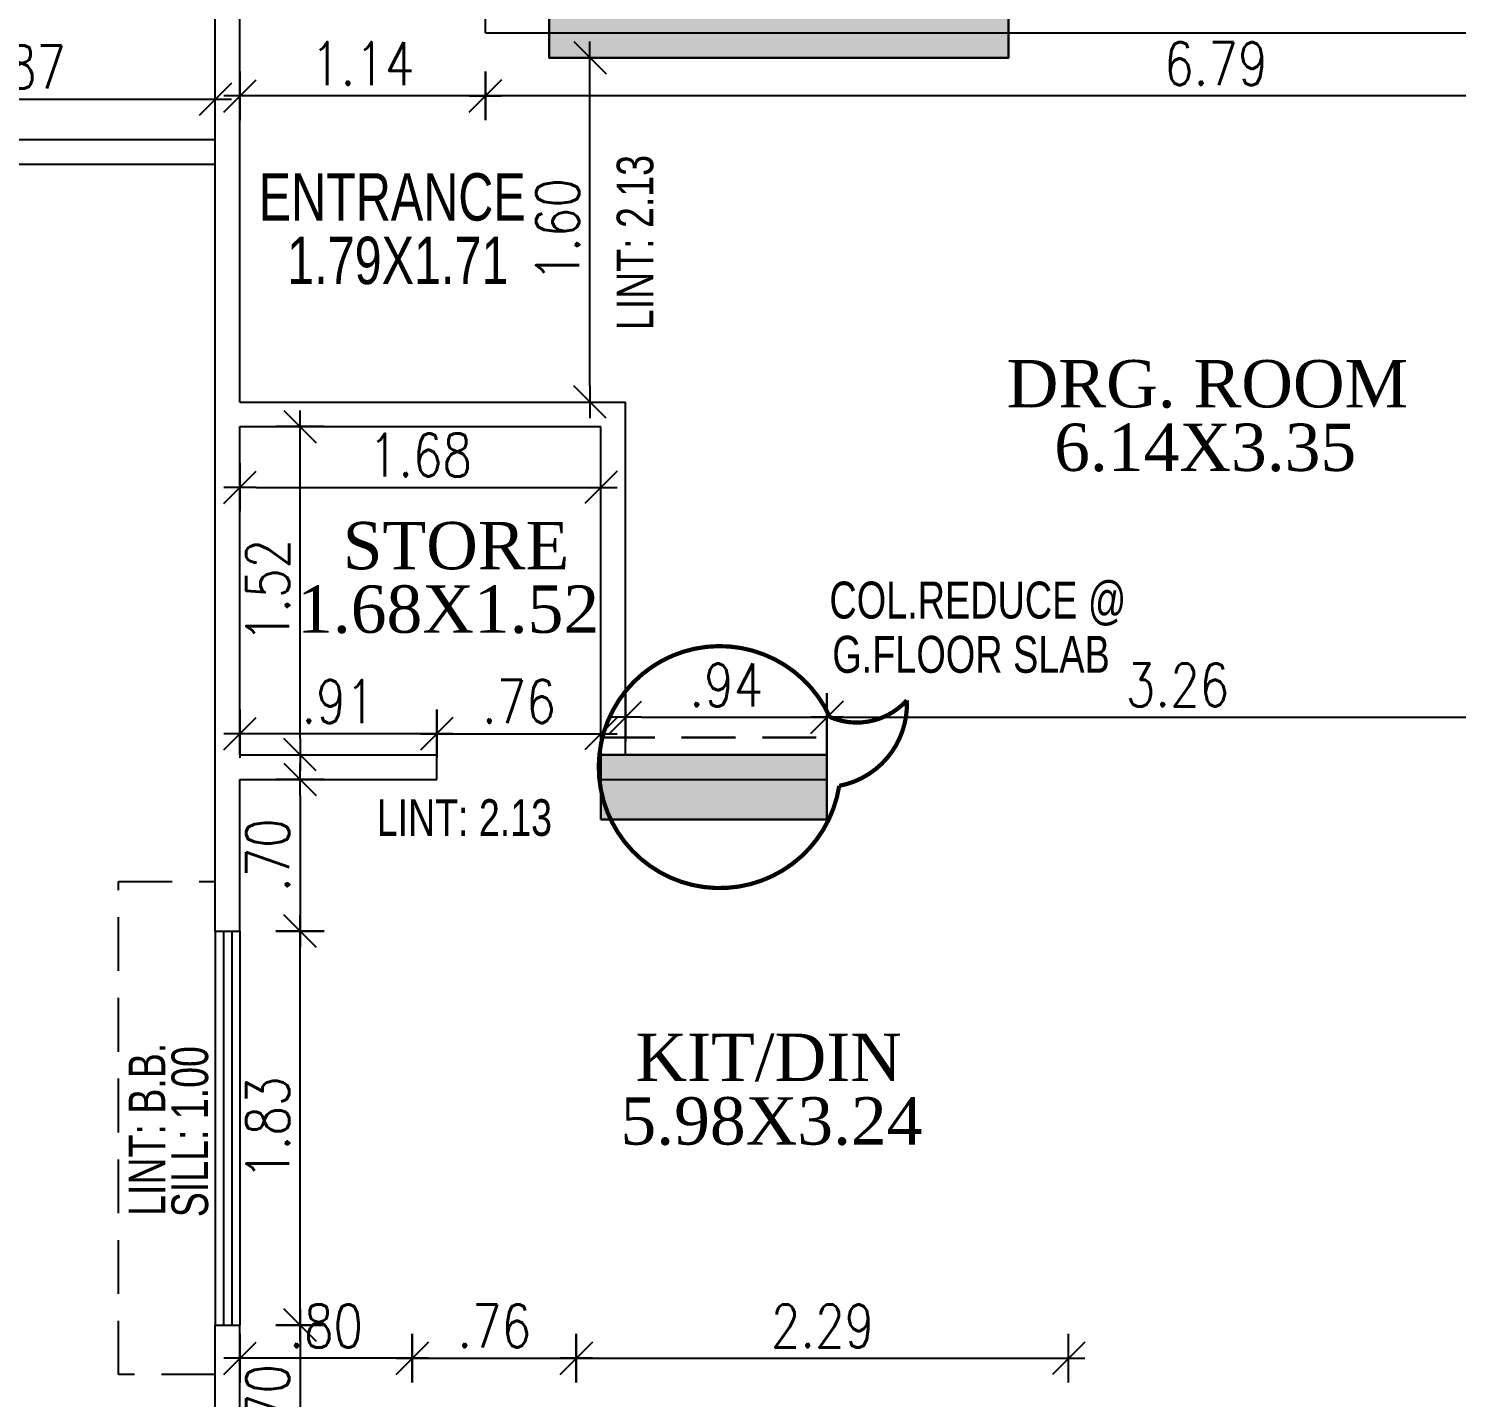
# Model space of a CAD drawing. Header units: inches. Extents: x 14331 to 14549, y 2557 to 2714.
# Drawn here: x 14397.56 to 14404.19, y 2586.15 to 2592.51 of the extents above; entities that cross this region are included whole.
import ezdxf
from ezdxf.enums import TextEntityAlignment as Align

# ---------------------------------------------------------------- set-up
doc = ezdxf.new("R2010")
doc.units = ezdxf.units.IN
doc.header["$LTSCALE"] = 0.25
doc.header["$MEASUREMENT"] = 0
doc.header["$PDMODE"] = 35
doc.linetypes.add('DASHEDX2', pattern=[1.5, 1, -0.5])
for name, color, linetype in [('dimension', 7, 'Continuous'), ('edge back', 34, 'Continuous'), ('proj-internal', 1, 'DASHEDX2'), ('text-large', 7, 'Continuous'), ('wall', 7, 'Continuous'), ('wall hatch', 7, 'Continuous'), ('windows', 96, 'Continuous'), ('WORK TEX', 6, 'Continuous')]:
    doc.layers.add(name, color=color, linetype=linetype)
doc.layers.add('P-COL', color=7, linetype='Continuous', lineweight=30)
doc.layers.add('P-COLHAT', color=8, linetype='Continuous', lineweight=25)
doc.styles.add('ARIAL', font='TIMES_0.TTF')
doc.styles.add('ARL', font='swisscl_0.ttf')
doc.styles.add('romans', font='romans.shx', dxfattribs={"width": 0.8})
doc.dimstyles.new('minitick-100', dxfattribs={"dimscale": 0.1, "dimtxt": 2, "dimasz": 0.75, "dimexe": 0.03125, "dimexo": 0.25, "dimgap": 0.5, "dimtad": 1, "dimzin": 4, "dimdsep": 46, "dimtxsty": 'romans', "dimblk1": 'MINITICK', "dimblk2": 'MINITICK', "dimsah": 1, "dimcen": 1, "dimse1": 1, "dimse2": 1, "dimclrd": 252, "dimclre": 256, "dimclrt": 256, "dimadec": 3, "dimazin": 0, "dimtfac": 0.8, "dimtix": 1, "dimtmove": 2, "dimatfit": 3, "dimfxl": 0, "dimtolj": 1, "dimtzin": 3, "dimarcsym": 0})

# ---------------------------------------------------------------- blocks, each defined once
blk = doc.blocks.new('BLC-A')
at = {"layer": 'P-COLHAT', "ltscale": 10}
blk.add_hatch(color=256, dxfattribs=at).paths.add_polyline_path([(6.2591, 3.5823), (8.2409, 3.5823), (8.2409, 7.5838), (6.2591, 7.5838), (6.2591, 7.8138), (8.3933, 7.8138), (8.3933, 3.3523), (6.2591, 3.3523)])
at = {"layer": 'P-COLHAT', "lineweight": 30}
blk.add_hatch(color=256, dxfattribs=at).paths.add_polyline_path([(6.4997, -0.1857), (6.4997, 0.1143), (7.5497, 0.1143), (7.5497, -0.1857)])
at = {"layer": 'P-COL', "ltscale": 10}
blk.add_lwpolyline([(6.2591, 3.5823), (8.2409, 3.5823), (8.2409, 7.5838), (6.2591, 7.5838), (6.2591, 7.8138), (8.3933, 7.8138), (8.3933, 3.3523), (6.2591, 3.3523)], close=True, dxfattribs=at)
at = {"layer": 'P-COL'}
blk.add_lwpolyline([(6.4997, -0.1857), (6.4997, 0.1143), (7.5497, 0.1143), (7.5497, -0.1857)], close=True, dxfattribs=at)
blk = doc.blocks.new('MINITICK')
at = {"color": 7}
for p, q in [((1, 1), (-1, -1)), ((0, -1.5), (0, 1.5)), ((-1, 0), (1, 0))]:
    blk.add_line(p, q, dxfattribs=at)
blk = doc.blocks.new('*D195')
at = {"layer": 'Defpoints', "color": 0, "ltscale": 10, "transparency": 16777216}
for p in [(14398.4278, 2592.182), (14396.5604, 2592.0993), (14398.4278, 2592.0993)]:
    blk.add_point(p, dxfattribs=at)
at = {"layer": 'dimension', "color": 252, "lineweight": -2, "ltscale": 10, "transparency": 16777216}
blk.add_line((14396.6354, 2592.182), (14398.3528, 2592.182), dxfattribs=at)
at = {"layer": 'dimension', "color": 252, "lineweight": -2, "ltscale": 10, "transparency": 16777216, "xscale": 0.07500000000000001, "yscale": 0.07500000000000001, "zscale": 0.07500000000000001, "rotation": 180}
blk.add_blockref('MINITICK', (14396.5604, 2592.182), dxfattribs=at)
at = {"layer": 'dimension', "color": 252, "lineweight": -2, "ltscale": 10, "transparency": 16777216, "xscale": 0.07500000000000001, "yscale": 0.07500000000000001, "zscale": 0.07500000000000001}
blk.add_blockref('MINITICK', (14398.4278, 2592.182), dxfattribs=at)
at = {"layer": 'dimension', "ltscale": 10, "transparency": 16777216, "insert": (14397.4941, 2592.332), "char_height": 0.2, "attachment_point": 5, "style": 'romans'}
blk.add_mtext('\\A1;1.87', dxfattribs=at)
blk = doc.blocks.new('*D244')
at = {"layer": 'Defpoints', "color": 0, "ltscale": 10, "transparency": 16777216}
for p in [(14398.5421, 2592.4906), (14399.6821, 2592.4906), (14398.5421, 2592.1977)]:
    blk.add_point(p, dxfattribs=at)
at = {"layer": 'dimension', "color": 252, "lineweight": -2, "ltscale": 10, "transparency": 16777216}
blk.add_line((14399.6071, 2592.1977), (14398.6171, 2592.1977), dxfattribs=at)
at = {"layer": 'dimension', "color": 252, "lineweight": -2, "ltscale": 10, "transparency": 16777216, "xscale": 0.07500000000000001, "yscale": 0.07500000000000001, "zscale": 0.07500000000000001, "rotation": 180}
blk.add_blockref('MINITICK', (14398.5421, 2592.1977), dxfattribs=at)
at = {"layer": 'dimension', "color": 252, "lineweight": -2, "ltscale": 10, "transparency": 16777216, "xscale": 0.07500000000000001, "yscale": 0.07500000000000001, "zscale": 0.07500000000000001}
blk.add_blockref('MINITICK', (14399.6821, 2592.1977), dxfattribs=at)
at = {"layer": 'dimension', "ltscale": 10, "transparency": 16777216, "insert": (14399.1121, 2592.3477), "char_height": 0.2, "attachment_point": 5, "style": 'romans'}
blk.add_mtext('\\A1;1.14', dxfattribs=at)
blk = doc.blocks.new('*D245')
at = {"layer": 'Defpoints', "color": 0, "ltscale": 10, "transparency": 16777216}
for p in [(14399.9784, 2592.375), (14400.168, 2592.375), (14400.0559, 2590.7757)]:
    blk.add_point(p, dxfattribs=at)
at = {"layer": 'dimension', "color": 252, "lineweight": -2, "ltscale": 10, "transparency": 16777216}
blk.add_line((14400.168, 2590.8507), (14400.168, 2592.3), dxfattribs=at)
at = {"layer": 'dimension', "color": 252, "lineweight": -2, "ltscale": 10, "transparency": 16777216, "xscale": 0.07500000000000001, "yscale": 0.07500000000000001, "zscale": 0.07500000000000001}
for p, rotation in [((14400.168, 2592.375), 90), ((14400.168, 2590.7757), 270)]:
    blk.add_blockref('MINITICK', p, dxfattribs=dict(at, rotation=rotation))
at = {"layer": 'dimension', "ltscale": 10, "transparency": 16777216, "insert": (14400.018, 2591.5753), "char_height": 0.2, "attachment_point": 5, "rotation": 90, "style": 'romans'}
blk.add_mtext('\\A1;1.60', dxfattribs=at)
blk = doc.blocks.new('*D246')
at = {"layer": 'Defpoints', "color": 0, "ltscale": 10, "transparency": 16777216}
for p in [(14398.5421, 2590.6614), (14400.2189, 2590.6614), (14400.2189, 2590.3791)]:
    blk.add_point(p, dxfattribs=at)
at = {"layer": 'dimension', "color": 252, "lineweight": -2, "ltscale": 10, "transparency": 16777216}
blk.add_line((14398.6171, 2590.3791), (14400.1439, 2590.3791), dxfattribs=at)
at = {"layer": 'dimension', "color": 252, "lineweight": -2, "ltscale": 10, "transparency": 16777216, "xscale": 0.07500000000000001, "yscale": 0.07500000000000001, "zscale": 0.07500000000000001, "rotation": 180}
blk.add_blockref('MINITICK', (14398.5421, 2590.3791), dxfattribs=at)
at = {"layer": 'dimension', "color": 252, "lineweight": -2, "ltscale": 10, "transparency": 16777216, "xscale": 0.07500000000000001, "yscale": 0.07500000000000001, "zscale": 0.07500000000000001}
blk.add_blockref('MINITICK', (14400.2189, 2590.3791), dxfattribs=at)
at = {"layer": 'dimension', "ltscale": 10, "transparency": 16777216, "insert": (14399.3805, 2590.5291), "char_height": 0.2, "attachment_point": 5, "style": 'romans'}
blk.add_mtext('\\A1;1.68', dxfattribs=at)
blk = doc.blocks.new('*D247')
at = {"layer": 'Defpoints', "color": 0, "ltscale": 10, "transparency": 16777216}
for p in [(14398.5421, 2590.6614), (14398.8215, 2590.6614), (14398.5421, 2589.137)]:
    blk.add_point(p, dxfattribs=at)
at = {"layer": 'dimension', "color": 252, "lineweight": -2, "ltscale": 10, "transparency": 16777216}
blk.add_line((14398.8215, 2589.212), (14398.8215, 2590.5864), dxfattribs=at)
at = {"layer": 'dimension', "color": 252, "lineweight": -2, "ltscale": 10, "transparency": 16777216, "xscale": 0.07500000000000001, "yscale": 0.07500000000000001, "zscale": 0.07500000000000001}
for p, rotation in [((14398.8215, 2590.6614), 90), ((14398.8215, 2589.137), 270)]:
    blk.add_blockref('MINITICK', p, dxfattribs=dict(at, rotation=rotation))
at = {"layer": 'dimension', "ltscale": 10, "transparency": 16777216, "insert": (14398.6715, 2589.8992), "char_height": 0.2, "attachment_point": 5, "rotation": 90, "style": 'romans'}
blk.add_mtext('\\A1;1.52', dxfattribs=at)
blk = doc.blocks.new('*D248')
at = {"layer": 'Defpoints', "color": 0, "ltscale": 10, "transparency": 16777216}
for p in [(14398.5421, 2589.4695), (14398.5421, 2589.2347), (14399.4567, 2589.137)]:
    blk.add_point(p, dxfattribs=at)
at = {"layer": 'dimension', "color": 252, "lineweight": -2, "ltscale": 10, "transparency": 16777216}
blk.add_line((14399.3817, 2589.2347), (14398.6171, 2589.2347), dxfattribs=at)
at = {"layer": 'dimension', "color": 252, "lineweight": -2, "ltscale": 10, "transparency": 16777216, "xscale": 0.07500000000000001, "yscale": 0.07500000000000001, "zscale": 0.07500000000000001, "rotation": 180}
blk.add_blockref('MINITICK', (14398.5421, 2589.2347), dxfattribs=at)
at = {"layer": 'dimension', "color": 252, "lineweight": -2, "ltscale": 10, "transparency": 16777216, "xscale": 0.07500000000000001, "yscale": 0.07500000000000001, "zscale": 0.07500000000000001}
blk.add_blockref('MINITICK', (14399.4567, 2589.2347), dxfattribs=at)
at = {"layer": 'dimension', "ltscale": 10, "transparency": 16777216, "insert": (14398.9994, 2589.3847), "char_height": 0.2, "attachment_point": 5, "style": 'romans'}
blk.add_mtext('\\A1;.91', dxfattribs=at)
blk = doc.blocks.new('*D249')
at = {"layer": 'Defpoints', "color": 0, "ltscale": 10, "transparency": 16777216}
for p in [(14400.2189, 2589.2347), (14399.4567, 2589.0226), (14400.2189, 2589.0226)]:
    blk.add_point(p, dxfattribs=at)
at = {"layer": 'dimension', "color": 252, "lineweight": -2, "ltscale": 10, "transparency": 16777216}
blk.add_line((14399.5317, 2589.2347), (14400.1439, 2589.2347), dxfattribs=at)
at = {"layer": 'dimension', "color": 252, "lineweight": -2, "ltscale": 10, "transparency": 16777216, "xscale": 0.07500000000000001, "yscale": 0.07500000000000001, "zscale": 0.07500000000000001, "rotation": 180}
blk.add_blockref('MINITICK', (14399.4567, 2589.2347), dxfattribs=at)
at = {"layer": 'dimension', "color": 252, "lineweight": -2, "ltscale": 10, "transparency": 16777216, "xscale": 0.07500000000000001, "yscale": 0.07500000000000001, "zscale": 0.07500000000000001}
blk.add_blockref('MINITICK', (14400.2189, 2589.2347), dxfattribs=at)
at = {"layer": 'dimension', "ltscale": 10, "transparency": 16777216, "insert": (14399.8378, 2589.3847), "char_height": 0.2, "attachment_point": 5, "style": 'romans'}
blk.add_mtext('\\A1;.76', dxfattribs=at)
blk = doc.blocks.new('*D250')
at = {"layer": 'Defpoints', "color": 0, "ltscale": 10, "transparency": 16777216}
for p in [(14399.6821, 2592.4906), (14406.4689, 2592.4906), (14399.6821, 2592.1977)]:
    blk.add_point(p, dxfattribs=at)
at = {"layer": 'dimension', "color": 252, "lineweight": -2, "ltscale": 10, "transparency": 16777216}
blk.add_line((14406.3939, 2592.1977), (14399.7571, 2592.1977), dxfattribs=at)
at = {"layer": 'dimension', "color": 252, "lineweight": -2, "ltscale": 10, "transparency": 16777216, "xscale": 0.07500000000000001, "yscale": 0.07500000000000001, "zscale": 0.07500000000000001, "rotation": 180}
blk.add_blockref('MINITICK', (14399.6821, 2592.1977), dxfattribs=at)
at = {"layer": 'dimension', "color": 252, "lineweight": -2, "ltscale": 10, "transparency": 16777216, "xscale": 0.07500000000000001, "yscale": 0.07500000000000001, "zscale": 0.07500000000000001}
blk.add_blockref('MINITICK', (14406.4689, 2592.1977), dxfattribs=at)
at = {"layer": 'dimension', "ltscale": 10, "transparency": 16777216, "insert": (14403.0755, 2592.3477), "char_height": 0.2, "attachment_point": 5, "style": 'romans'}
blk.add_mtext('\\A1;6.79', dxfattribs=at)
blk = doc.blocks.new('*D257')
at = {"layer": 'Defpoints', "color": 0, "ltscale": 10, "transparency": 16777216}
for p in [(14398.5421, 2589.0226), (14398.5421, 2588.318), (14398.8215, 2588.318)]:
    blk.add_point(p, dxfattribs=at)
at = {"layer": 'dimension', "color": 252, "lineweight": -2, "ltscale": 10, "transparency": 16777216}
blk.add_line((14398.8215, 2588.9476), (14398.8215, 2588.393), dxfattribs=at)
at = {"layer": 'dimension', "color": 252, "lineweight": -2, "ltscale": 10, "transparency": 16777216, "xscale": 0.07500000000000001, "yscale": 0.07500000000000001, "zscale": 0.07500000000000001}
for p, rotation in [((14398.8215, 2589.0226), 90), ((14398.8215, 2588.318), 270)]:
    blk.add_blockref('MINITICK', p, dxfattribs=dict(at, rotation=rotation))
at = {"layer": 'dimension', "ltscale": 10, "transparency": 16777216, "insert": (14398.6715, 2588.6703), "char_height": 0.2, "attachment_point": 5, "rotation": 90, "style": 'romans'}
blk.add_mtext('\\A1;.70', dxfattribs=at)
blk = doc.blocks.new('*D258')
at = {"layer": 'Defpoints', "color": 0, "ltscale": 10, "transparency": 16777216}
for p in [(14398.5421, 2588.318), (14398.8215, 2588.318), (14398.5421, 2586.488)]:
    blk.add_point(p, dxfattribs=at)
at = {"layer": 'dimension', "color": 252, "lineweight": -2, "ltscale": 10, "transparency": 16777216}
blk.add_line((14398.8215, 2586.563), (14398.8215, 2588.243), dxfattribs=at)
at = {"layer": 'dimension', "color": 252, "lineweight": -2, "ltscale": 10, "transparency": 16777216, "xscale": 0.07500000000000001, "yscale": 0.07500000000000001, "zscale": 0.07500000000000001}
for p, rotation in [((14398.8215, 2588.318), 90), ((14398.8215, 2586.488), 270)]:
    blk.add_blockref('MINITICK', p, dxfattribs=dict(at, rotation=rotation))
at = {"layer": 'dimension', "ltscale": 10, "transparency": 16777216, "insert": (14398.6715, 2587.403), "char_height": 0.2, "attachment_point": 5, "rotation": 90, "style": 'romans'}
blk.add_mtext('\\A1;1.83', dxfattribs=at)
blk = doc.blocks.new('*D259')
at = {"layer": 'Defpoints', "color": 0, "ltscale": 10, "transparency": 16777216}
for p in [(14398.5421, 2586.488), (14398.5421, 2585.7833), (14398.8215, 2585.7833)]:
    blk.add_point(p, dxfattribs=at)
at = {"layer": 'dimension', "color": 252, "lineweight": -2, "ltscale": 10, "transparency": 16777216}
blk.add_line((14398.8215, 2586.413), (14398.8215, 2585.8583), dxfattribs=at)
at = {"layer": 'dimension', "color": 252, "lineweight": -2, "ltscale": 10, "transparency": 16777216, "xscale": 0.07500000000000001, "yscale": 0.07500000000000001, "zscale": 0.07500000000000001}
for p, rotation in [((14398.8215, 2586.488), 90), ((14398.8215, 2585.7833), 270)]:
    blk.add_blockref('MINITICK', p, dxfattribs=dict(at, rotation=rotation))
at = {"layer": 'dimension', "ltscale": 10, "transparency": 16777216, "insert": (14398.6715, 2586.1356), "char_height": 0.2, "attachment_point": 5, "rotation": 90, "style": 'romans'}
blk.add_mtext('\\A1;.70', dxfattribs=at)
blk = doc.blocks.new('*D260')
at = {"layer": 'Defpoints', "color": 0, "ltscale": 10, "transparency": 16777216}
for p in [(14401.2689, 2589.3115), (14400.3332, 2589.137), (14401.2689, 2589.137)]:
    blk.add_point(p, dxfattribs=at)
at = {"layer": 'dimension', "color": 252, "lineweight": -2, "ltscale": 10, "transparency": 16777216}
blk.add_line((14400.4082, 2589.3115), (14401.1939, 2589.3115), dxfattribs=at)
at = {"layer": 'dimension', "color": 252, "lineweight": -2, "ltscale": 10, "transparency": 16777216, "xscale": 0.07500000000000001, "yscale": 0.07500000000000001, "zscale": 0.07500000000000001, "rotation": 180}
blk.add_blockref('MINITICK', (14400.3332, 2589.3115), dxfattribs=at)
at = {"layer": 'dimension', "color": 252, "lineweight": -2, "ltscale": 10, "transparency": 16777216, "xscale": 0.07500000000000001, "yscale": 0.07500000000000001, "zscale": 0.07500000000000001}
blk.add_blockref('MINITICK', (14401.2689, 2589.3115), dxfattribs=at)
at = {"layer": 'dimension', "ltscale": 10, "transparency": 16777216, "insert": (14400.8011, 2589.4615), "char_height": 0.2, "attachment_point": 5, "style": 'romans'}
blk.add_mtext('\\A1;.94', dxfattribs=at)
blk = doc.blocks.new('*D261')
at = {"layer": 'Defpoints', "color": 0, "ltscale": 10, "transparency": 16777216}
for p in [(14404.5253, 2589.3115), (14401.2689, 2589.0226), (14404.5253, 2589.0226)]:
    blk.add_point(p, dxfattribs=at)
at = {"layer": 'dimension', "color": 252, "lineweight": -2, "ltscale": 10, "transparency": 16777216}
blk.add_line((14401.3439, 2589.3115), (14404.4503, 2589.3115), dxfattribs=at)
at = {"layer": 'dimension', "color": 252, "lineweight": -2, "ltscale": 10, "transparency": 16777216, "xscale": 0.07500000000000001, "yscale": 0.07500000000000001, "zscale": 0.07500000000000001, "rotation": 180}
blk.add_blockref('MINITICK', (14401.2689, 2589.3115), dxfattribs=at)
at = {"layer": 'dimension', "color": 252, "lineweight": -2, "ltscale": 10, "transparency": 16777216, "xscale": 0.07500000000000001, "yscale": 0.07500000000000001, "zscale": 0.07500000000000001}
blk.add_blockref('MINITICK', (14404.5253, 2589.3115), dxfattribs=at)
at = {"layer": 'dimension', "ltscale": 10, "transparency": 16777216, "insert": (14402.8971, 2589.4615), "char_height": 0.2, "attachment_point": 5, "style": 'romans'}
blk.add_mtext('\\A1;3.26', dxfattribs=at)
blk = doc.blocks.new('*D269')
at = {"layer": 'Defpoints', "color": 0, "ltscale": 10, "transparency": 16777216}
for p in [(14398.5421, 2586.3344), (14398.5421, 2585.7833), (14399.3424, 2585.7833)]:
    blk.add_point(p, dxfattribs=at)
at = {"layer": 'dimension', "color": 252, "lineweight": -2, "ltscale": 10, "transparency": 16777216}
blk.add_line((14399.2674, 2586.3344), (14398.6171, 2586.3344), dxfattribs=at)
at = {"layer": 'dimension', "color": 252, "lineweight": -2, "ltscale": 10, "transparency": 16777216, "xscale": 0.07500000000000001, "yscale": 0.07500000000000001, "zscale": 0.07500000000000001, "rotation": 180}
blk.add_blockref('MINITICK', (14398.5421, 2586.3344), dxfattribs=at)
at = {"layer": 'dimension', "color": 252, "lineweight": -2, "ltscale": 10, "transparency": 16777216, "xscale": 0.07500000000000001, "yscale": 0.07500000000000001, "zscale": 0.07500000000000001}
blk.add_blockref('MINITICK', (14399.3424, 2586.3344), dxfattribs=at)
at = {"layer": 'dimension', "ltscale": 10, "transparency": 16777216, "insert": (14398.9422, 2586.4844), "char_height": 0.2, "attachment_point": 5, "style": 'romans'}
blk.add_mtext('\\A1;.80', dxfattribs=at)
blk = doc.blocks.new('*D270')
at = {"layer": 'Defpoints', "color": 0, "ltscale": 10, "transparency": 16777216}
for p in [(14400.1046, 2586.3344), (14399.3424, 2585.669), (14400.1046, 2585.669)]:
    blk.add_point(p, dxfattribs=at)
at = {"layer": 'dimension', "color": 252, "lineweight": -2, "ltscale": 10, "transparency": 16777216}
blk.add_line((14399.4174, 2586.3344), (14400.0296, 2586.3344), dxfattribs=at)
at = {"layer": 'dimension', "color": 252, "lineweight": -2, "ltscale": 10, "transparency": 16777216, "xscale": 0.07500000000000001, "yscale": 0.07500000000000001, "zscale": 0.07500000000000001, "rotation": 180}
blk.add_blockref('MINITICK', (14399.3424, 2586.3344), dxfattribs=at)
at = {"layer": 'dimension', "color": 252, "lineweight": -2, "ltscale": 10, "transparency": 16777216, "xscale": 0.07500000000000001, "yscale": 0.07500000000000001, "zscale": 0.07500000000000001}
blk.add_blockref('MINITICK', (14400.1046, 2586.3344), dxfattribs=at)
at = {"layer": 'dimension', "ltscale": 10, "transparency": 16777216, "insert": (14399.7235, 2586.4844), "char_height": 0.2, "attachment_point": 5, "style": 'romans'}
blk.add_mtext('\\A1;.76', dxfattribs=at)
blk = doc.blocks.new('*D271')
at = {"layer": 'Defpoints', "color": 0, "ltscale": 10, "transparency": 16777216}
for p in [(14402.3912, 2586.3344), (14400.1046, 2585.784), (14402.3912, 2585.784)]:
    blk.add_point(p, dxfattribs=at)
at = {"layer": 'dimension', "color": 252, "lineweight": -2, "ltscale": 10, "transparency": 16777216}
blk.add_line((14400.1796, 2586.3344), (14402.3162, 2586.3344), dxfattribs=at)
at = {"layer": 'dimension', "color": 252, "lineweight": -2, "ltscale": 10, "transparency": 16777216, "xscale": 0.07500000000000001, "yscale": 0.07500000000000001, "zscale": 0.07500000000000001, "rotation": 180}
blk.add_blockref('MINITICK', (14400.1046, 2586.3344), dxfattribs=at)
at = {"layer": 'dimension', "color": 252, "lineweight": -2, "ltscale": 10, "transparency": 16777216, "xscale": 0.07500000000000001, "yscale": 0.07500000000000001, "zscale": 0.07500000000000001}
blk.add_blockref('MINITICK', (14402.3912, 2586.3344), dxfattribs=at)
at = {"layer": 'dimension', "ltscale": 10, "transparency": 16777216, "insert": (14401.2479, 2586.4844), "char_height": 0.2, "attachment_point": 5, "style": 'romans'}
blk.add_mtext('\\A1;2.29', dxfattribs=at)

msp = doc.modelspace()

# ---------------------------------------------------------------- hatches: boundary and pattern name
at = {"layer": 'wall hatch'}
h = msp.add_hatch(color=8, dxfattribs=at)
h.dxf.hatch_style = 1
h.paths.add_polyline_path([(14402.1125, 2592.605), (14399.9784, 2592.605), (14399.9784, 2592.49), (14402.1125, 2592.49)])

# ---------------------------------------------------------------- linework, layer by layer
at = {"layer": 'edge back', "color": 3, "const_width": 0.0195}
msp.add_lwpolyline([(14401.2823, 2589.3125, 0.321855), (14401.6401, 2589.3904, -0.372837), (14401.3259, 2588.9928, -6.819595)], format="xyb", close=True, dxfattribs=at)
at = {"layer": 'proj-internal', "color": 5, "lineweight": 30}
msp.add_lwpolyline([(14400.2189, 2589.137), (14400.2189, 2589.217), (14401.2689, 2589.217), (14401.2689, 2589.137)], dxfattribs=at)
at = {"layer": 'proj-internal'}
msp.add_lwpolyline([(14398.4278, 2586.258), (14397.9778, 2586.258), (14397.9778, 2588.548), (14398.4278, 2588.548)], dxfattribs=at)
at = {"layer": 'wall'}
for p, q in [((14398.4278, 2588.318), (14398.4278, 2592.605)), ((14398.5421, 2590.7757), (14398.5421, 2592.605)), ((14399.6821, 2592.4906), (14399.6821, 2592.605)), ((14399.6821, 2592.4906), (14406.4689, 2592.4906)), ((14396.5604, 2591.9952), (14398.4278, 2591.9952)), ((14396.5604, 2591.8809), (14398.4278, 2591.8809)), ((14398.5421, 2590.7757), (14400.3332, 2590.7757)), ((14400.3332, 2589.137), (14400.3332, 2590.7757)), ((14398.5421, 2589.137), (14398.5421, 2590.6614)), ((14398.5421, 2590.6614), (14400.2189, 2590.6614)), ((14400.2189, 2589.0226), (14400.2189, 2590.6614)), ((14398.5421, 2589.137), (14399.4567, 2589.137)), ((14399.4567, 2589.0226), (14399.4567, 2589.137)), ((14400.3332, 2589.137), (14401.2689, 2589.137)), ((14401.2689, 2589.0226), (14401.2689, 2589.137)), ((14398.5421, 2588.318), (14398.5421, 2589.0226)), ((14398.5421, 2589.0226), (14399.4567, 2589.0226)), ((14400.2189, 2589.0226), (14401.2689, 2589.0226)), ((14398.4278, 2588.318), (14398.5421, 2588.318)), ((14398.4278, 2585.669), (14398.4278, 2586.488)), ((14398.4278, 2586.488), (14398.5421, 2586.488)), ((14398.5421, 2585.7833), (14398.5421, 2586.488))]:
    msp.add_line(p, q, dxfattribs=at)
at = {"layer": 'windows'}
for p, q in [((14398.4278, 2588.318), (14398.4278, 2586.488)), ((14398.4659, 2588.318), (14398.4659, 2586.488)), ((14398.504, 2588.318), (14398.504, 2586.488)), ((14398.5421, 2588.318), (14398.5421, 2586.488))]:
    msp.add_line(p, q, dxfattribs=at)

# ---------------------------------------------------------------- block references
at = {"layer": 'P-COLHAT'}
msp.add_blockref('BLC-A', (14393.7192, 2589.0226), dxfattribs=at)

# ---------------------------------------------------------------- texts
at = {"layer": 'text-large'}
for s, style, p in [('ENTRANCE', 'ARL', (14399.2496, 2591.7285)), ('1.79X1.71', 'ARL', (14399.2756, 2591.4334)), ('DRG. ROOM', 'ARIAL', (14403.0364, 2590.8608)), ('6.14X3.35', 'ARIAL', (14403.0258, 2590.5657)), ('STORE', 'ARIAL', (14399.5458, 2590.1089)), ('1.68X1.52', 'ARIAL', (14399.5093, 2589.8138)), ('KIT/DIN', 'ARIAL', (14400.9981, 2587.7318)), ('5.98X3.24', 'ARIAL', (14401.0112, 2587.4367))]:
    msp.add_text(s, height=0.22, dxfattribs=dict(at, style=style)).set_placement(p, align=Align.MIDDLE_CENTER)
at = {"layer": 'WORK TEX', "style": 'ARL'}
for s, p in [('LINT: 2.13', (14400.3772, 2591.5163)), ('LINT: B.B.', (14398.1101, 2587.3975)), ('SILL: 1.00', (14398.3093, 2587.3866))]:
    msp.add_text(s, height=0.17, rotation=90, dxfattribs=at).set_placement(p, align=Align.MIDDLE_CENTER)
for s, height, p in [('COL.REDUCE @', 0.171409, (14401.9697, 2589.8558)), ('G.FLOOR SLAB', 0.171409, (14401.9381, 2589.6038)), ('LINT: 2.13', 0.17, (14399.5847, 2588.8456))]:
    msp.add_text(s, height=height, dxfattribs=at).set_placement(p, align=Align.MIDDLE_CENTER)

# ---------------------------------------------------------------- dimensions: what is measured, and where the dimension line sits
at = {"layer": 'dimension', "ltscale": 10}
for base, p1, p2, angle, picture, middle in [((14398.5421, 2592.1977), (14399.6821, 2592.4906), (14398.5421, 2592.4906), 180, '*D244', (14399.1121, 2592.3477)), ((14400.168, 2592.375), (14400.0559, 2590.7757), (14399.9784, 2592.375), 90, '*D245', (14400.018, 2591.5753)), ((14398.8215, 2590.6614), (14398.5421, 2589.137), (14398.5421, 2590.6614), 90, '*D247', (14398.6715, 2589.8992)), ((14398.8215, 2588.318), (14398.5421, 2589.0226), (14398.5421, 2588.318), 90, '*D257', (14398.6715, 2588.6703)), ((14398.8215, 2588.318), (14398.5421, 2586.488), (14398.5421, 2588.318), 90, '*D258', (14398.6715, 2587.403)), ((14398.8215, 2585.7833), (14398.5421, 2586.488), (14398.5421, 2585.7833), 90, '*D259', (14398.6715, 2586.1356))]:
    dim = msp.add_linear_dim(base=base, p1=p1, p2=p2, angle=angle, dimstyle='minitick-100', dxfattribs=at)
    dim.commit()
    dim.dimension.update_dxf_attribs({"geometry": picture, "text_midpoint": middle})
for base, p1, p2, picture, middle in [((14399.6821, 2592.1977), (14406.4689, 2592.4906), (14399.6821, 2592.4906), '*D250', (14403.0755, 2592.3477)), ((14398.4278, 2592.182), (14396.5604, 2592.0993), (14398.4278, 2592.0993), '*D195', (14397.4941, 2592.332)), ((14400.2189, 2590.3791), (14398.5421, 2590.6614), (14400.2189, 2590.6614), '*D246', (14399.3805, 2590.5291)), ((14401.2689, 2589.3115), (14400.3332, 2589.137), (14401.2689, 2589.137), '*D260', (14400.8011, 2589.4615)), ((14404.5253, 2589.3115), (14401.2689, 2589.0226), (14404.5253, 2589.0226), '*D261', (14402.8971, 2589.4615)), ((14398.5421, 2589.2347), (14399.4567, 2589.137), (14398.5421, 2589.4695), '*D248', (14398.9994, 2589.3847)), ((14400.2189, 2589.2347), (14399.4567, 2589.0226), (14400.2189, 2589.0226), '*D249', (14399.8378, 2589.3847)), ((14398.5421, 2586.3344), (14399.3424, 2585.7833), (14398.5421, 2585.7833), '*D269', (14398.9422, 2586.4844)), ((14400.1046, 2586.3344), (14399.3424, 2585.669), (14400.1046, 2585.669), '*D270', (14399.7235, 2586.4844)), ((14402.3912, 2586.3344), (14400.1046, 2585.784), (14402.3912, 2585.784), '*D271', (14401.2479, 2586.4844))]:
    dim = msp.add_linear_dim(base=base, p1=p1, p2=p2, dimstyle='minitick-100', dxfattribs=at)
    dim.commit()
    dim.dimension.update_dxf_attribs({"geometry": picture, "text_midpoint": middle})

doc.saveas('drawing.dxf')
